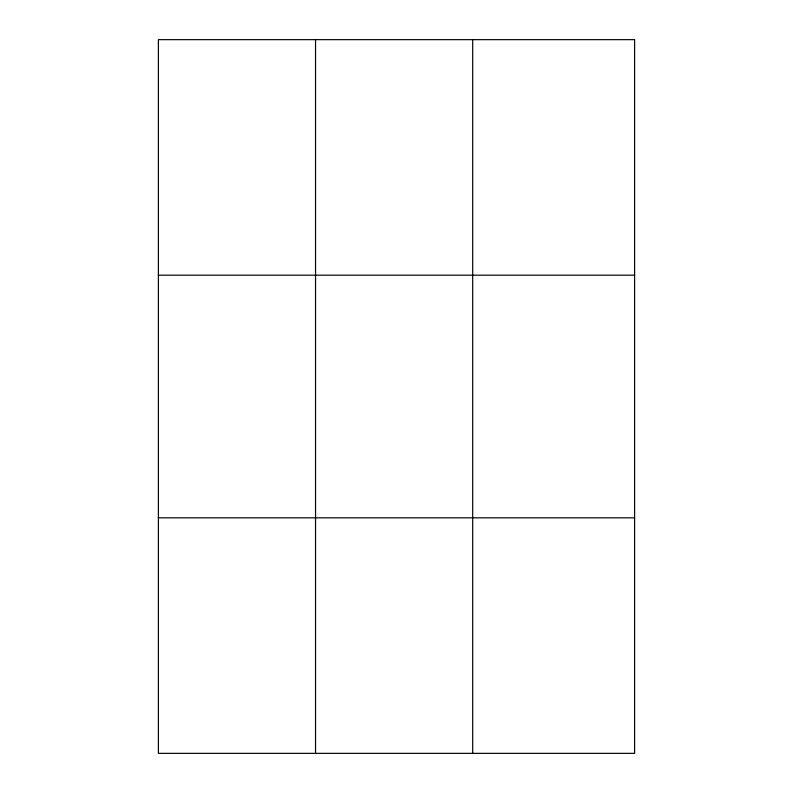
<?xml version="1.0" encoding="UTF-8"?>
<svg xmlns="http://www.w3.org/2000/svg" width="793" height="793" viewBox="0 0 793 793"><rect width="100%" height="100%" fill="white"/><g stroke="black" fill="none" stroke-linecap="round" stroke-linejoin="round"><path stroke-width="1.19" d="M315.545 39.65L315.545 753.35M472.697 39.65L472.697 753.35M158.392 275.171L634.608 275.171M158.392 517.829L634.608 517.829M634.608 39.65L634.608 753.35L158.392 753.35L158.392 39.65L634.608 39.65"/></g></svg>
